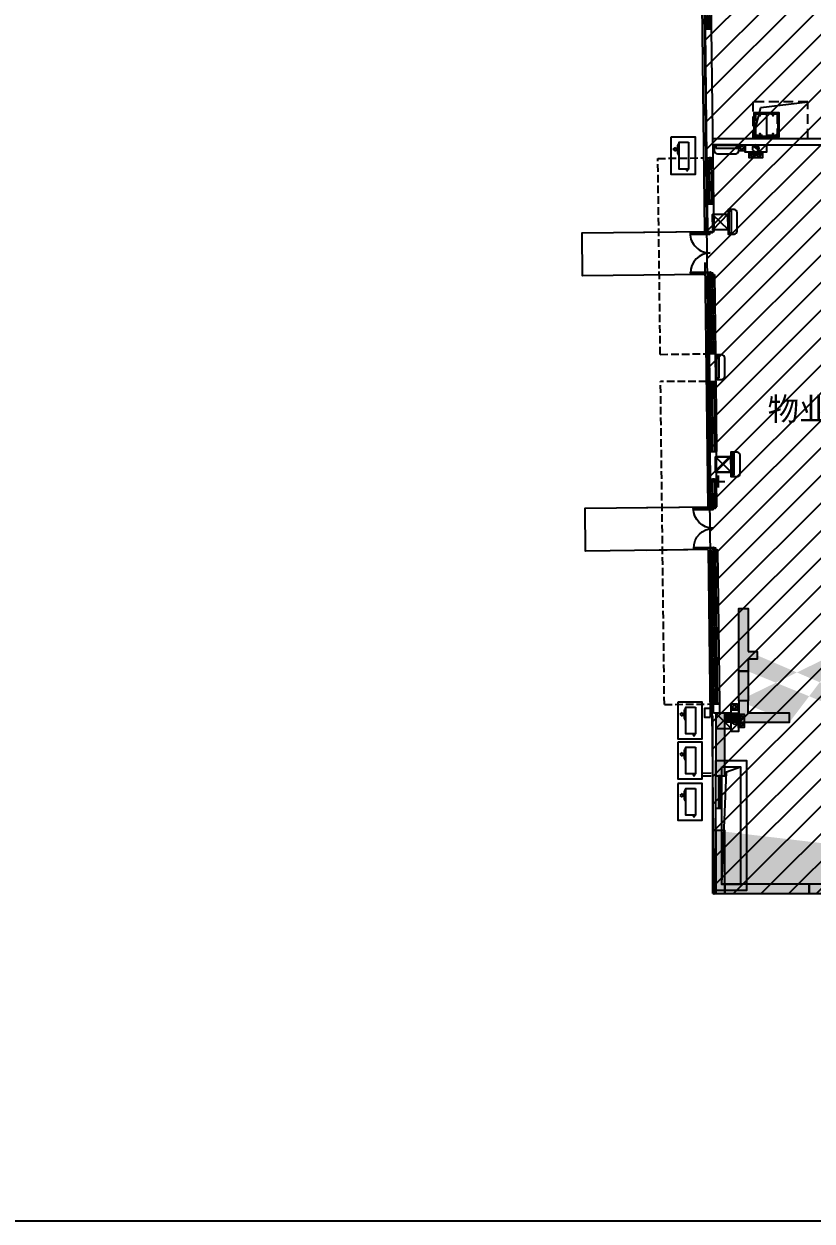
# Model space of a CAD drawing. Header units: millimetres. Extents: x 693907 to 1906102, y -24098 to 332602.
# Drawn here: x 719585 to 745264, y -24098 to 14909 of the extents above; entities that cross this region are included whole.
import ezdxf
from ezdxf.enums import TextEntityAlignment as Align

# ---------------------------------------------------------------- set-up
doc = ezdxf.new("R2010")
doc.units = ezdxf.units.MM
doc.header["$LTSCALE"] = 100
for name, pattern in [('A6-21#-X-1F$0$HIDDEN2', [4.7625, 3.175, -1.5875]), ('A6-21#-X-1F$0$X31-1F$0$X31-1F$0$X31-1F$0$DASH', [0.35, 0.25, -0.1]), ('A6-DK-JSJ-B1F$0$HIDDEN2', [4.7625, 3.175, -1.5875])]:
    doc.linetypes.add(name, pattern=pattern)
for name, color, linetype in [('-ACO-TTLB', 153, 'Continuous'), ('18#-W-B1F$0$S-WALL-S', 4, 'Continuous'), ('18#-WTC-B1F$0$S-HATCH-X', 251, 'Continuous'), ('18#-WTC-B1F$0$S-WALL-S', 4, 'Continuous'), ('A-CONC', 30, 'Continuous'), ('A-HATCH', 251, 'Continuous'), ('A-ROOM-IDEN', 31, 'Continuous'), ('A6-21#-X-1F$0$-ACO-TTLB', 153, 'Continuous'), ('A6-21#-X-1F$0$A-DETL-HEAT', 33, 'Continuous'), ('A6-21#-X-1F$0$A-DRAIN', 152, 'Continuous'), ('A6-21#-X-1F$0$A-EQPM', 202, 'Continuous'), ('A6-21#-X-1F$0$A-HOLE-FLOR', 242, 'Continuous'), ('A6-21#-X-1F$0$A-LOWER', 131, 'A6-21#-X-1F$0$HIDDEN2'), ('A6-21#-X-1F$0$A-SECT', 150, 'Continuous'), ('A6-21#-X-1F$0$A-SILL', 135, 'Continuous'), ('A6-21#-X-1F$0$A-STAIR', 142, 'Continuous'), ('A6-21#-X-1F$0$A-WALL', 2, 'Continuous'), ('A6-21#-X-1F$0$A-WIND', 126, 'Continuous'), ('A6-21#-X-1F$0$X23-BF$0$A-HATCH', 251, 'Continuous'), ('A6-21#-X-1F$0$X31-1F$0$X31-1F$0$X31-1F$0$A-BALC', 201, 'Continuous'), ('A6-21#-X-1F$0$XU-CORE-1F$0$A-DOOR', 190, 'Continuous'), ('A6-21#-X-1F$0$金属铝板', 17, 'Continuous'), ('A6-DK-B1F$0$G-CODT-BLDG', 102, 'Continuous'), ('A6-DK-BG-B1F$0$G-CODT-BLDG', 102, 'Continuous'), ('A6-DK-JSJ-B1F$0$A-DRAIN', 152, 'Continuous'), ('A6-DK-JSJ-B1F$0$A-HOLE-FLOR', 242, 'Continuous'), ('A6-DK-JSJ-B1F$0$A-LOWER', 131, 'A6-DK-JSJ-B1F$0$HIDDEN2'), ('A6-DK-JSJ-B1F$0$G-CODT-BLDG', 102, 'Continuous'), ('A6-DK-JSJ-B1F$0$X23-BF$0$A-HATCH', 251, 'Continuous'), ('A6-DK-renfang-B1F$0$G-CODT-BLDG', 102, 'Continuous'), ('A6-W-B1$0$S-WALL-S', 4, 'Continuous'), ('TP-DK-1(xhs)$0$P-J-DIM-L', 70, 'Continuous'), ('TP-DK-1(xhs)$0$P-X-L', 240, 'Continuous'), ('TP-DK-1(xhs)$0$P-X-M', 2, 'Continuous'), ('TP-DK-1(xhs)$0$P-X-X', 1, 'Continuous'), ('X-BF-18$0$A-ROOF', 140, 'Continuous'), ('X-BF-18$0$A-WALL', 2, 'Continuous'), ('xref(dwg引用图层)', 7, 'Continuous')]:
    doc.layers.add(name, color=color, linetype=linetype)
doc.layers.add('A6-W-B1$0$S-EDIT', color=241, linetype='Continuous', plot=False)
doc.layers.add('yichutu', color=7, linetype='Continuous', true_color=0xffffff, plot=False)
doc.styles.add('华文细黑', font='STXIHEI.TTF')

# ---------------------------------------------------------------- blocks, each defined once
blk = doc.blocks.new('X-BF-18')
at = {"layer": 'X-BF-18$0$A-ROOF', "color": 1, "linetype": 'Continuous', "ltscale": 0.5}
blk.add_lwpolyline([(100, 4640), (700, 4640), (700, 804), (100, 804)], close=True, dxfattribs=at)
blk.add_lwpolyline([(100, 810), (254, 4477), (700, 4640)], dxfattribs=at)
at = {"layer": 'X-BF-18$0$A-WALL'}
for points in [[(-100, 4840), (901, 4840), (901, 610), (-100, 610)], [(100, 4640), (700, 4640), (700, 810), (100, 810)]]:
    blk.add_lwpolyline(points, close=True, dxfattribs=at)
blk = doc.blocks.new('*U406')
at = {"layer": 'A6-21#-X-1F$0$A-DRAIN'}
blk.add_lwpolyline([(50, 50), (50, 850), (850, 850), (850, 50)], close=True, dxfattribs=at)
at = {"layer": 'A6-21#-X-1F$0$A-HOLE-FLOR'}
blk.add_lwpolyline([(0, 0), (270, 1017), (1800, 1200)], dxfattribs=at)
for points in [[(65, 835), (450, 835), (450, 65), (65, 65)], [(835, 835), (450, 835), (450, 65), (835, 65)]]:
    blk.add_lwpolyline(points, close=True, dxfattribs=at)
at = {"layer": 'A6-21#-X-1F$0$A-LOWER'}
for points in [[(0, 1200), (0, 0), (1800, 0), (1800, 1200), (0, 1200)], [(100, 100), (100, 800), (800, 800), (800, 100), (100, 100)]]:
    blk.add_lwpolyline(points, dxfattribs=at)
at = {"layer": 'A6-21#-X-1F$0$X23-BF$0$A-HATCH'}
blk.add_lwpolyline([(65, 65), (65, 835), (835, 835), (835, 65)], close=True, dxfattribs=at)
for centre in [(242, 745), (657, 745), (242, 155), (657, 155)]:
    blk.add_circle(centre, 8, dxfattribs=at)
blk = doc.blocks.new('*U402')
at = {"linetype": 'ByBlock', "lineweight": -2}
for p, q in [((-3150, 135), (-1750, 135)), ((-3150, 65), (-1750, 65))]:
    blk.add_line(p, q, dxfattribs=at)
for points in [[(-3200, 135), (-3150, 135), (-3150, 65), (-3200, 65)], [(-1700, 135), (-1750, 135), (-1750, 65), (-1700, 65)]]:
    blk.add_lwpolyline(points, close=True, dxfattribs=at)
at = {"layer": 'A6-21#-X-1F$0$A-SILL'}
for p, q in [((-3200, 200), (-1700, 200)), ((-3200, 0), (-1700, 0))]:
    blk.add_line(p, q, dxfattribs=at)
blk = doc.blocks.new('*U399')
at = {"linetype": 'ByBlock', "lineweight": -2}
for p, q in [((650, 135), (1450, 135)), ((650, 65), (1450, 65))]:
    blk.add_line(p, q, dxfattribs=at)
for points in [[(600, 135), (650, 135), (650, 65), (600, 65)], [(1500, 135), (1450, 135), (1450, 65), (1500, 65)]]:
    blk.add_lwpolyline(points, close=True, dxfattribs=at)
at = {"layer": 'A6-21#-X-1F$0$A-SILL'}
for p, q in [((600, 200), (1500, 200)), ((600, 0), (1500, 0))]:
    blk.add_line(p, q, dxfattribs=at)
blk = doc.blocks.new('*U392')
at = {"linetype": 'ByBlock', "lineweight": -2}
for points in [[(-685, 1315), (-35, 1315), (-35, 1350), (-685, 1350)], [(-35, 1350), (-35, 1400), (35, 1400), (35, 1350)], [(-685, 85), (-35, 85), (-35, 50), (-685, 50)], [(-35, 0), (-35, 50), (35, 50), (35, 0)]]:
    blk.add_lwpolyline(points, close=True, dxfattribs=at)
for centre, start, end in [((-35, 1350), 180, 270), ((-35, 50), 90, 180)]:
    blk.add_arc(centre, 650, start, end, dxfattribs=at)
blk = doc.blocks.new('*U400')
at = {"linetype": 'ByBlock', "lineweight": -2}
for p, q in [((-3950, 135), (975, 135)), ((-3950, 65), (975, 65))]:
    blk.add_line(p, q, dxfattribs=at)
for points in [[(-4000, 135), (-3950, 135), (-3950, 65), (-4000, 65)], [(1025, 135), (975, 135), (975, 65), (1025, 65)]]:
    blk.add_lwpolyline(points, close=True, dxfattribs=at)
at = {"layer": 'A6-21#-X-1F$0$A-SILL'}
for p, q in [((-4000, 200), (1025, 200)), ((-4000, 0), (1025, 0))]:
    blk.add_line(p, q, dxfattribs=at)
blk = doc.blocks.new('A6-21#-X-1F$0$A-Other-Air conditioner internal unit-a1')
at = {"lineweight": -2, "ltscale": 50}
for p, q in [((350, 30), (-350, 30)), ((350, 15), (-350, 15))]:
    blk.add_line(p, q, dxfattribs=at)
blk.add_lwpolyline([(-300, 300), (300, 300, -0.414214), (400, 200), (400, 0), (-400, 0), (-400, 200, -0.414214)], format="xyb", close=True, dxfattribs=at)
blk.add_lwpolyline([(-350, 110), (350, 110), (350, 0), (-350, 0)], close=True, dxfattribs=at)
blk = doc.blocks.new('*U394')
for p, q in [((-25, 0, 0), (-25, 1050, 0)), ((25, 0, 0), (25, 1050, 0))]:
    blk.add_line(p, q)
for points in [[(25, 1050), (-25, 1050), (-25, 1000), (25, 1000)], [(25, 1050), (-25, 1050), (-25, 1000), (25, 1000)], [(22, 1047), (-22, 1047), (-22, 1003), (22, 1003)], [(22, 1047), (-22, 1047), (-22, 1003), (22, 1003)], [(16, 895), (13, 895), (13, 899), (-16, 945), (-16, 950), (-13, 950), (-13, 946), (16, 900), (16, 895)], [(16, 795), (13, 795), (13, 799), (-16, 845), (-16, 850), (-13, 850), (-13, 846), (16, 800), (16, 795)], [(16, 695), (13, 695), (13, 699), (-16, 745), (-16, 750), (-13, 750), (-13, 746), (16, 700), (16, 695)], [(16, 595), (13, 595), (13, 599), (-16, 645), (-16, 650), (-13, 650), (-13, 646), (16, 600), (16, 595)], [(16, 495), (13, 495), (13, 499), (-16, 545), (-16, 550), (-13, 550), (-13, 546), (16, 500), (16, 495)], [(16, 395), (13, 395), (13, 399), (-16, 445), (-16, 450), (-13, 450), (-13, 446), (16, 400), (16, 395)], [(25, 0), (-25, 0), (-25, 50), (25, 50)], [(25, 0), (-25, 0), (-25, 50), (25, 50)], [(22, 3), (-22, 3), (-22, 47), (22, 47)], [(22, 3), (-22, 3), (-22, 47), (22, 47)], [(16, 295), (13, 295), (13, 299), (-16, 345), (-16, 350), (-13, 350), (-13, 346), (16, 300), (16, 295)], [(16, 195), (13, 195), (13, 199), (-16, 245), (-16, 250), (-13, 250), (-13, 246), (16, 200), (16, 195)], [(16, 95), (13, 95), (13, 99), (-16, 145), (-16, 150), (-13, 150), (-13, 146), (16, 100), (16, 95)]]:
    blk.add_lwpolyline(points, close=True)
blk = doc.blocks.new('*U395')
at = {"linetype": 'ByBlock', "lineweight": -2}
for p, q in [((-3950, 135), (-3150, 135)), ((-3950, 65), (-3150, 65))]:
    blk.add_line(p, q, dxfattribs=at)
for points in [[(-4000, 135), (-3950, 135), (-3950, 65), (-4000, 65)], [(-3100, 135), (-3150, 135), (-3150, 65), (-3100, 65)]]:
    blk.add_lwpolyline(points, close=True, dxfattribs=at)
at = {"layer": 'A6-21#-X-1F$0$A-SILL'}
for p, q in [((-4000, 200), (-3100, 200)), ((-4000, 0), (-3100, 0))]:
    blk.add_line(p, q, dxfattribs=at)
blk = doc.blocks.new('A6-21#-X-1F$0$A-Other-Air conditioner external unit')
at = {"lineweight": -2, "ltscale": 50}
for p, q in [((-70, -355), (-345, -355)), ((480, -25), (435, -25)), ((435, -25), (435, -70)), ((435, -70), (480, -70)), ((480, -70), (480, -25))]:
    blk.add_line(p, q, dxfattribs=at)
at = {"lineweight": -2}
for p, q in [((-227.5, -430), (-227.5, -370)), ((-227.5, -370), (-207.5, -400)), ((-207.5, -400), (-187.5, -370)), ((-187.5, -370), (-187.5, -430)), ((-207.5, -500), (-267.5, -420)), ((-267.5, -420), (-227.5, -430)), ((-147.5, -420), (-207.5, -500)), ((-187.5, -430), (-147.5, -420)), ((-187.5, -430), (-187.5, -430))]:
    blk.add_line(p, q, dxfattribs=at)
at = {"lineweight": -2, "ltscale": 50}
blk.add_lwpolyline([(-435, 0), (435, 0), (435, -310), (-435, -310)], close=True, dxfattribs=at)
for centre, start, end in [((-345, -310), 180, 270), ((-70, -310), 270, 0)]:
    blk.add_arc(centre, 45, start, end, dxfattribs=at)
blk = doc.blocks.new('A6-21#-X-1F')
at = {"layer": 'A6-21#-X-1F$0$-ACO-TTLB'}
for p, q in [((-369, 22981), (-168, 22984)), ((-358, 22081), (-157, 22084))]:
    blk.add_line(p, q, dxfattribs=at)
at = {"layer": 'A6-21#-X-1F$0$A-DETL-HEAT'}
blk.add_line((-200, 509), (-100, 509), dxfattribs=at)
for points in [[(-458, 22084), (-590, 33180)], [(-351, 13114), (-446, 21073)], [(-200, 509), (-200, 6290), (-270, 6290), (-334, 11715)]]:
    blk.add_lwpolyline(points, dxfattribs=at)
at = {"layer": 'A6-21#-X-1F$0$A-SECT'}
for points in [[(-1562, 25153), (-1562, 23953), (-762, 23953), (-762, 25153)], [(-1339, 6745), (-1339, 5545), (-539, 5545), (-539, 6745)], [(-1339, 5442), (-1339, 4242), (-539, 4242), (-539, 5442)], [(-1339, 4100), (-1339, 2900), (-539, 2900), (-539, 4100)]]:
    blk.add_lwpolyline(points, close=True, dxfattribs=at)
at = {"layer": 'A6-21#-X-1F$0$A-SILL'}
for p, q in [((-96, 4339), (104, 4341)), ((104, 4341), (-46, 4339)), ((104, 4341), (-46, 4339))]:
    blk.add_line(p, q, dxfattribs=at)
at = {"layer": 'A6-21#-X-1F$0$A-STAIR'}
for p, q in [((-2457, 22060), (-357, 22081)), ((-441, 20684), (-2440, 20660)), ((-2361, 13090), (-261, 13112)), ((-345, 11714), (-2345, 11691))]:
    blk.add_line(p, q, dxfattribs=at)
for points in [[(-442, 20684), (-4442, 20636), (-4459, 22039), (-358, 22081)], [(-345, 11714), (-4345, 11667), (-4361, 13070), (-261, 13112)]]:
    blk.add_lwpolyline(points, dxfattribs=at)
at = {"layer": 'A6-21#-X-1F$0$A-WALL'}
for p, q in [((-389, 24481), (-437, 28679)), ((-189, 24483), (-237, 28681)), ((-193, 25110), (16340, 25110, 0)), ((-191, 24910), (16340, 24910, 0)), ((-357, 22081), (-368, 22981)), ((-157, 22083), (-168, 22984)), ((-299, 17197), (-310, 18097)), ((-99, 17199), (-110, 18099)), ((-272, 14012), (-279, 14912)), ((-72, 14014), (-79, 14914)), ((-170, 6390), (-173, 6688)), ((30, 6390), (27, 6691)), ((30, 6390), (-170, 6390))]:
    blk.add_line(p, q, dxfattribs=at)
at = {"layer": 'A6-21#-X-1F$0$A-WIND'}
for p, q in [((-437, 28679), (-237, 28681)), ((-389, 24481), (-189, 24483)), ((-340, 20681), (-140, 20684)), ((-339, 20681), (-310, 18097)), ((-139, 20684), (-110, 18099)), ((-274, 20632), (-245, 18097)), ((-204, 20633), (-175, 18098)), ((-110, 18099), (-310, 18097)), ((-299, 17197), (-99, 17199)), ((-299, 17197), (-279, 14912)), ((-234, 17198), (-215, 14912)), ((-164, 17198), (-145, 14913)), ((-99, 17199), (-79, 14914)), ((-173, 6688), (27, 6691)), ((-100, 3289), (-96, 4339)), ((-96, 4339), (104, 4341)), ((100, 3291), (102, 4341)), ((-100, 3289), (100, 3291))]:
    blk.add_line(p, q, dxfattribs=at)
blk.add_lwpolyline([(-274, 20682), (-274, 20632), (-204, 20633), (-204, 20683)], close=True, dxfattribs=at)
for points in [[(-279, 14912), (-79, 14914)], [(-272, 14012), (-72, 14014)], [(-261, 13112), (-61, 13114)], [(-233, 11712), (-33, 11714)]]:
    blk.add_lwpolyline(points, dxfattribs=at)
at = {"layer": 'A6-21#-X-1F$0$X31-1F$0$X31-1F$0$X31-1F$0$A-BALC', "linetype": 'A6-21#-X-1F$0$X31-1F$0$X31-1F$0$X31-1F$0$DASH', "ltscale": 10}
for p, q in [((-1987, 24462), (-489, 24480)), ((-1908, 18078), (-1987, 24462)), ((-1908, 18078), (-410, 18096)), ((-399, 17196), (-1900, 17190)), ((-1774, 6670), (-1900, 17190)), ((-1774, 6670), (-273, 6686))]:
    blk.add_line(p, q, dxfattribs=at)
at = {"layer": 'A6-21#-X-1F$0$金属铝板'}
for points in [[(-272, 6538), (-472, 6536), (-469, 6255), (-269, 6257)], [(-246, 4337), (-546, 4333), (-547, 4433), (-247, 4437)]]:
    blk.add_lwpolyline(points, dxfattribs=at)
at = {"layer": 'A6-21#-X-1F$0$A-EQPM', "rotation": 270}
for p in [(-986, 24552), (-763, 6143), (-763, 4840), (-763, 3498)]:
    blk.add_blockref('A6-21#-X-1F$0$A-Other-Air conditioner external unit', p, dxfattribs=at)
at = {"layer": 'A6-21#-X-1F$0$A-EQPM', "xscale": -1}
for p, rotation in [((252, 24910), 180), ((298, 22393), 270), ((-104, 17658), 270), ((393, 14493), 270)]:
    blk.add_blockref('A6-21#-X-1F$0$A-Other-Air conditioner internal unit-a1', p, dxfattribs=dict(at, rotation=rotation))
at = {"layer": 'A6-21#-X-1F$0$A-LOWER'}
blk.add_blockref('*U406', (1102, 25110), dxfattribs=at)
at = {"layer": 'A6-21#-X-1F$0$A-WIND', "rotation": 90.68421474330546}
for name, p in [('*U399', (-230, 28082)), ('*U402', (-206, 26183)), ('*U395', (-109, 17114)), ('*U400', (-21, 10689))]:
    blk.add_blockref(name, p, dxfattribs=at)
at = {"layer": 'A6-21#-X-1F$0$A-WIND'}
blk.add_blockref('*U394', (20, 3290), dxfattribs=at)
at = {"layer": 'A6-21#-X-1F$0$XU-CORE-1F$0$A-DOOR', "rotation": 0.6842147433054718}
blk.add_blockref('*U392', (-239, 20683), dxfattribs=at)
at = {"layer": 'A6-21#-X-1F$0$XU-CORE-1F$0$A-DOOR', "xscale": -1.000000000000028, "rotation": 180.6842147433055}
blk.add_blockref('*U392', (-150, 13113), dxfattribs=at)
blk = doc.blocks.new('18#-W-B1F$0$A$C2C875332')
at = {"layer": '18#-W-B1F$0$S-WALL-S', "color": 0, "linetype": 'ByBlock'}
blk.add_lwpolyline([(-4250, 8150), (-3440, 8150), (-3440, 8400), (-4000, 8400), (-4000, 11090), (-4650, 11090), (-4650, 10840), (-4250, 10840)], close=True, dxfattribs=at)
blk = doc.blocks.new('18#-W-B1F', base_point=(-68204, -144150))
at = {"layer": '18#-W-B1F$0$S-WALL-S', "color": 0, "linetype": 'ByBlock'}
for points in [[(-57864, -130290), (-57864, -130840), (-58364, -130840), (-58364, -130290)], [(-38144, -130290), (-38144, -130840), (-37644, -130840), (-37644, -130290)], [(-57864, -132290), (-57864, -132790), (-58364, -132790), (-58364, -132290)], [(-38144, -132290), (-38144, -132790), (-37644, -132790), (-37644, -132290)], [(-64764, -136000), (-63904, -136000), (-63904, -133310), (-63454, -133310), (-63454, -133060), (-64154, -133060), (-64154, -135750), (-64764, -135750)], [(-31244, -136000), (-32104, -136000), (-32104, -133310), (-32554, -133310), (-32554, -133060), (-31854, -133060), (-31854, -135750), (-31244, -135750)], [(-67254, -135750), (-66954, -135750), (-66954, -136000), (-67254, -136000), (-67254, -136400), (-67554, -136400), (-67554, -134350), (-67254, -134350)], [(-48904, -135750), (-49254, -135750), (-49254, -136000), (-48904, -136000), (-48904, -136400), (-48654, -136400), (-48654, -134415), (-48904, -134415)], [(-47104, -135750), (-46754, -135750), (-46754, -136000), (-47104, -136000), (-47104, -136400), (-47354, -136400), (-47354, -134415), (-47104, -134415)], [(-28754, -135750), (-29054, -135750), (-29054, -136000), (-28754, -136000), (-28754, -136400), (-28454, -136400), (-28454, -134350), (-28754, -134350)], [(-60544, -137760), (-60944, -137760), (-60944, -135900), (-61194, -135900), (-61194, -138010), (-60544, -138010)], [(-35464, -137760), (-35064, -137760), (-35064, -135900), (-34814, -135900), (-34814, -138010), (-35464, -138010)], [(-67554, -136400), (-67254, -136400), (-67254, -137360), (-67554, -137360)], [(-67554, -137360), (-67554, -138060), (-65904, -138060), (-65904, -137760), (-67254, -137760), (-67254, -137360)], [(-55014, -137510), (-55014, -138010), (-55664, -138010), (-55664, -137510)], [(-48904, -137360), (-48904, -137760), (-50704, -137760), (-50704, -138010), (-48654, -138010), (-48654, -137360)], [(-47104, -137360), (-47104, -137760), (-45304, -137760), (-45304, -138010), (-47354, -138010), (-47354, -137360)], [(-40344, -137510), (-40344, -138010), (-40994, -138010), (-40994, -137510)], [(-28454, -137360), (-28454, -138060), (-30104, -138060), (-30104, -137760), (-28754, -137760), (-28754, -137360)], [(-68304, -137760), (-68304, -139810), (-68004, -139810), (-68004, -137760)], [(-68004, -137760), (-67554, -137760), (-67554, -138060), (-68004, -138060)], [(-28004, -137760), (-28454, -137760), (-28454, -138060), (-28004, -138060)], [(-27704, -137760), (-27704, -139810), (-28004, -139810), (-28004, -137760)], [(-65264, -143640), (-64514, -143640), (-64514, -140590), (-64764, -140590), (-64764, -143340), (-65264, -143340)], [(-60944, -142940), (-60944, -140490), (-61194, -140490), (-61194, -142390), (-61844, -142390), (-61844, -142640), (-61194, -142640), (-61194, -142940)], [(-55014, -140490), (-55264, -140490), (-55264, -142940), (-55014, -142940), (-55014, -142640), (-54364, -142640), (-54364, -142390), (-55014, -142390)], [(-50944, -143640), (-50944, -143340), (-51444, -143340), (-51444, -140590), (-51694, -140590), (-51694, -143640)], [(-45064, -143640), (-45064, -143340), (-44564, -143340), (-44564, -140590), (-44314, -140590), (-44314, -143640)], [(-40994, -140490), (-40744, -140490), (-40744, -142940), (-40994, -142940), (-40994, -142640), (-41644, -142640), (-41644, -142390), (-40994, -142390)], [(-35064, -142940), (-35064, -140490), (-34814, -140490), (-34814, -142390), (-34164, -142390), (-34164, -142640), (-34814, -142640), (-34814, -142940)], [(-30744, -143640), (-31494, -143640), (-31494, -140590), (-31244, -140590), (-31244, -143340), (-30744, -143340)], [(-68004, -143640), (-68004, -141590), (-68304, -141590), (-68304, -143640)], [(-28004, -143640), (-28004, -141590), (-27704, -141590), (-27704, -143640)], [(-61194, -142940), (-60944, -142940), (-60944, -143640), (-61194, -143640)], [(-55264, -142940), (-55014, -142940), (-55014, -143640), (-55264, -143640)], [(-40744, -142940), (-40994, -142940), (-40994, -143640), (-40744, -143640)], [(-34814, -142940), (-35064, -142940), (-35064, -143640), (-34814, -143640)], [(-65264, -143340), (-68004, -143340), (-68004, -143640), (-65264, -143640)], [(-64514, -143640), (-61194, -143640), (-61194, -143340), (-64514, -143340)], [(-55264, -143340), (-60944, -143340), (-60944, -143640), (-55264, -143640)], [(-55014, -143340), (-51694, -143340), (-51694, -143640), (-55014, -143640)], [(-45064, -143340), (-50944, -143340), (-50944, -143640), (-45064, -143640)], [(-40994, -143340), (-44314, -143340), (-44314, -143640), (-40994, -143640)], [(-40744, -143340), (-35064, -143340), (-35064, -143640), (-40744, -143640)], [(-31494, -143640), (-34814, -143640), (-34814, -143340), (-31494, -143340)], [(-30744, -143340), (-28004, -143340), (-28004, -143640), (-30744, -143640)]]:
    blk.add_lwpolyline(points, close=True, dxfattribs=at)
for points in [[(-57864, -130290), (-57864, -130540), (-55264, -130540), (-55264, -136160), (-55014, -136160), (-55014, -133310), (-54664, -133310), (-54664, -133060), (-55014, -133060), (-55014, -130290), (-57864, -130290), (-57864, -130290)], [(-38144, -130290), (-38144, -130540), (-40744, -130540), (-40744, -135640), (-40744, -136160), (-40994, -136160), (-40994, -133310), (-41344, -133310), (-41344, -133060), (-40994, -133060), (-40994, -130290), (-38144, -130290), (-38144, -130290)], [(-58364, -132290), (-61194, -132290), (-61194, -133060), (-61544, -133060), (-61544, -133310), (-61194, -133310), (-61194, -135300), (-60621, -135300), (-60621, -135050), (-60944, -135050), (-60944, -132540), (-58364, -132540), (-58364, -132290)], [(-37644, -132290), (-34814, -132290), (-34814, -133060), (-34464, -133060), (-34464, -133310), (-34814, -133310), (-34814, -135300), (-35387, -135300), (-35387, -135050), (-35064, -135050), (-35064, -132540), (-37644, -132540), (-37644, -132290)], [(-58114, -132790), (-58114, -135300), (-57864, -135300), (-57864, -132790), (-58114, -132790)], [(-37894, -132790), (-38144, -132790), (-38144, -135300), (-37894, -135300), (-37894, -132790)], [(-26754, -141940), (-27704, -141940), (-27704, -141590), (-27104, -141590), (-27104, -138110), (-27104, -137760), (-27104, -137165), (-27904, -137165), (-27904, -134365), (-27554, -134365), (-27554, -136815), (-26754, -136815), (-26754, -141940)]]:
    blk.add_lwpolyline(points, dxfattribs=at)
blk.add_blockref('18#-W-B1F$0$A$C2C875332', (-48004, -144150), dxfattribs=at)
at = {"layer": '18#-W-B1F$0$S-WALL-S', "color": 0, "linetype": 'ByBlock', "xscale": -1}
blk.add_blockref('18#-W-B1F$0$A$C2C875332', (-48004, -144150), dxfattribs=at)
blk = doc.blocks.new('18#-WTC-B1F', base_point=(-68204, -144150))
at = {"layer": '18#-WTC-B1F$0$S-HATCH-X'}
h = blk.add_hatch(color=256, dxfattribs=at)
h.dxf.hatch_style = 1
edge = h.paths.add_edge_path(flags=16)
edge.add_arc((-48004, -144150), 100, 50, 130)
edge = h.paths.add_edge_path(flags=16)
edge.add_arc((-48004, -144150), 100, 230, 310)
edge.add_arc((-48004, -144150), 100, 320, 400)
edge.add_line((-48104, -144150), (-47904, -144150))
edge.add_line((-48004, -144250), (-48004, -144050))
h.paths.add_polyline_path([(-55014, -143340), (-51694, -143340), (-51694, -143640), (-55014, -143640)], flags=16)
h.paths.add_polyline_path([(-55264, -143340), (-60944, -143340), (-60944, -143640), (-55264, -143640)], flags=16)
edge = h.paths.add_edge_path(flags=16)
edge.add_line((-48654, -138010), (-48654, -137360))
edge.add_line((-48654, -137360), (-48904, -137360))
edge.add_line((-60544, -137710), (-60944, -137710))
edge.add_line((-60944, -137710), (-60944, -135900))
edge.add_line((-60944, -135900), (-61194, -135900))
edge.add_line((-61194, -135900), (-61194, -137960))
edge.add_line((-61194, -137960), (-60544, -137960))
edge.add_line((-60544, -137960), (-60544, -137710))
edge = h.paths.add_edge_path(flags=16)
edge.add_line((-64764, -136000), (-63904, -136000))
edge.add_line((-63904, -136000), (-63904, -133310))
edge.add_line((-63904, -133310), (-63454, -133310))
edge.add_line((-63454, -133310), (-63454, -133060))
edge.add_line((-63454, -133060), (-64154, -133060))
edge.add_line((-64154, -133060), (-64154, -135750))
edge = h.paths.add_edge_path(flags=16)
edge.add_line((-64154, -135750), (-64764, -135750))
edge.add_line((-64764, -135750), (-64764, -136000))
edge.add_line((-67554, -137360), (-67554, -138060))
edge.add_line((-67554, -138060), (-65904, -138060))
edge = h.paths.add_edge_path(flags=16)
edge.add_line((-65904, -138060), (-65904, -137760))
edge.add_line((-65904, -137760), (-67254, -137760))
edge.add_line((-67254, -137760), (-67254, -137360))
edge.add_line((-67254, -137360), (-67554, -137360))
edge = h.paths.add_edge_path(flags=16)
edge.add_line((-55014, -140490), (-55264, -140490))
edge.add_line((-55264, -140490), (-55264, -142940))
edge.add_line((-55264, -142940), (-55014, -142940))
edge.add_line((-55014, -142940), (-55014, -142640))
edge.add_line((-55014, -142640), (-54364, -142640))
edge.add_line((-54364, -142640), (-54364, -142390))
edge = h.paths.add_edge_path(flags=16)
edge.add_line((-61194, -142640), (-61194, -142940))
edge = h.paths.add_edge_path(flags=16)
edge.add_line((-64514, -140590), (-64764, -140590))
edge = h.paths.add_edge_path(flags=16)
edge.add_line((-64764, -140590), (-64764, -143340))
edge = h.paths.add_edge_path(flags=16)
edge.add_line((-64764, -143340), (-65264, -143340))
edge = h.paths.add_edge_path(flags=16)
edge.add_line((-65264, -143340), (-65264, -143640))
edge = h.paths.add_edge_path()
edge.add_arc((-48004, -144150), 100, 230, 310)
edge.add_arc((-48004, -144150), 100, 320, 400)
edge.add_line((-48104, -144150), (-47904, -144150))
edge.add_line((-48004, -144250), (-48004, -144050))
edge.add_line((-67254, -135750), (-66954, -135750))
edge.add_line((-66954, -135750), (-66954, -136000))
edge.add_line((-66954, -136000), (-67254, -136000))
edge.add_line((-67254, -136000), (-67254, -136400))
h = blk.add_hatch(color=256, dxfattribs=at)
h.dxf.hatch_style = 1
h.paths.add_polyline_path([(-67254, -134350), (-67554, -134350), (-67554, -136400), (-67254, -136400), (-67254, -136000), (-66954, -136000), (-66954, -135750), (-67254, -135750)])
h = blk.add_hatch(color=256, dxfattribs=at)
h.dxf.hatch_style = 1
h.paths.add_polyline_path([(-67254, -136400), (-67554, -136400), (-67554, -137360), (-67254, -137360)])
h = blk.add_hatch(color=256, dxfattribs=at)
h.dxf.hatch_style = 1
h.paths.add_polyline_path([(-65904, -137760), (-67254, -137760), (-67254, -137360), (-67554, -137360), (-67554, -138060), (-65904, -138060)])
h = blk.add_hatch(color=256, dxfattribs=at)
h.dxf.hatch_style = 1
h.paths.add_polyline_path([(-68004, -137760), (-68304, -137760), (-68304, -139810), (-68004, -139810), (-68004, -138060), (-68004, -138060)])
h = blk.add_hatch(color=256, dxfattribs=at)
h.dxf.hatch_style = 1
h.paths.add_polyline_path([(-67554, -137760), (-68004, -137760), (-68004, -138060), (-67554, -138060)])
h = blk.add_hatch(color=256, dxfattribs=at)
h.dxf.hatch_style = 1
h.paths.add_polyline_path([(-55014, -143340), (-51694, -143340), (-51694, -143640), (-55014, -143640)], flags=16)
h.paths.add_polyline_path([(-55264, -143340), (-60944, -143340), (-60944, -143640), (-55264, -143640)], flags=16)
edge = h.paths.add_edge_path()
edge.add_line((-68304, -141590), (-68304, -143640))
edge.add_line((-68304, -143640), (-68004, -143640))
edge.add_line((-50944, -143640), (-50944, -143340))
edge.add_line((-50944, -143340), (-51444, -143340))
edge.add_line((-51444, -143340), (-51444, -140590))
edge.add_line((-51444, -140590), (-51694, -140590))
edge.add_line((-51694, -140590), (-51694, -143640))
edge.add_line((-51694, -143640), (-50944, -143640))
edge = h.paths.add_edge_path(flags=16)
edge.add_line((-55014, -140490), (-55264, -140490))
edge.add_line((-55264, -140490), (-55264, -142940))
edge.add_line((-55264, -142940), (-55014, -142940))
edge.add_line((-55014, -142940), (-55014, -142640))
edge.add_line((-55014, -142640), (-54364, -142640))
edge.add_line((-54364, -142640), (-54364, -142390))
edge = h.paths.add_edge_path(flags=16)
edge.add_line((-61194, -142640), (-61194, -142940))
edge = h.paths.add_edge_path(flags=16)
edge.add_line((-64514, -140590), (-64764, -140590))
edge = h.paths.add_edge_path(flags=16)
edge.add_line((-64764, -140590), (-64764, -143340))
edge = h.paths.add_edge_path(flags=16)
edge.add_line((-64764, -143340), (-65264, -143340))
edge = h.paths.add_edge_path(flags=16)
edge.add_line((-65264, -143340), (-65264, -143640))
h = blk.add_hatch(color=256, dxfattribs=at)
h.dxf.hatch_style = 1
h.paths.add_polyline_path([(-55014, -143340), (-51694, -143340), (-51694, -143640), (-55014, -143640)], flags=16)
h.paths.add_polyline_path([(-55264, -143340), (-60944, -143340), (-60944, -143640), (-55264, -143640)], flags=16)
edge = h.paths.add_edge_path()
edge.add_line((-65264, -143340), (-68004, -143340))
edge.add_line((-68004, -143340), (-68004, -143640))
edge.add_line((-68004, -143640), (-65264, -143640))
edge.add_line((-65264, -143640), (-65264, -143340))
edge.add_line((-45064, -143340), (-50944, -143340))
edge.add_line((-50944, -143340), (-50944, -143640))
edge = h.paths.add_edge_path(flags=16)
edge.add_line((-64764, -140590), (-64764, -143340))
edge = h.paths.add_edge_path(flags=16)
edge.add_line((-64764, -143340), (-65264, -143340))
edge = h.paths.add_edge_path(flags=16)
edge.add_line((-65264, -143340), (-65264, -143640))
h = blk.add_hatch(color=256, dxfattribs=at)
h.dxf.hatch_style = 1
h.paths.add_polyline_path([(-64514, -140590), (-64764, -140590), (-64764, -143340), (-65264, -143340), (-65264, -143640), (-64514, -143640)])
h = blk.add_hatch(color=256, dxfattribs=at)
h.dxf.hatch_style = 1
h.paths.add_polyline_path([(-68004, -141590), (-68304, -141590), (-68304, -143640), (-68004, -143640)])
h = blk.add_hatch(color=256, dxfattribs=at)
h.dxf.hatch_style = 1
h.paths.add_polyline_path([(-65264, -143340), (-68004, -143340), (-68004, -143640), (-65264, -143640)])
at = {"layer": '18#-WTC-B1F$0$S-WALL-S', "color": 0, "linetype": 'ByBlock'}
blk.add_blockref('18#-W-B1F', (-68204, -144150), dxfattribs=at)
blk = doc.blocks.new('BF1')
at = {"layer": 'xref(dwg引用图层)'}
blk.add_blockref('18#-WTC-B1F', (10, -13935), dxfattribs=at)
blk = doc.blocks.new('A6-DK-JSJ-B1F$0$A-ZONE')
for points in [[(-200, 0), (200, 0)], [(0, -200), (0, 200)]]:
    blk.add_lwpolyline(points)
blk = doc.blocks.new('A6-DK-JSJ-B1F$0$$0$A-ZONE')
for points in [[(-200, 0), (200, 0)], [(0, -200), (0, 200)]]:
    blk.add_lwpolyline(points)
blk = doc.blocks.new('*U422')
at = {"layer": 'A6-DK-JSJ-B1F$0$A-DRAIN'}
blk.add_lwpolyline([(50, 50), (50, 850), (850, 850), (850, 50)], close=True, dxfattribs=at)
at = {"layer": 'A6-DK-JSJ-B1F$0$A-HOLE-FLOR'}
blk.add_lwpolyline([(0, 0), (270, 1017), (1800, 1200)], dxfattribs=at)
for points in [[(65, 835), (450, 835), (450, 65), (65, 65)], [(835, 835), (450, 835), (450, 65), (835, 65)]]:
    blk.add_lwpolyline(points, close=True, dxfattribs=at)
at = {"layer": 'A6-DK-JSJ-B1F$0$A-LOWER'}
for points in [[(0, 1200), (0, 0), (1800, 0), (1800, 1200), (0, 1200)], [(100, 100), (100, 800), (800, 800), (800, 100), (100, 100)]]:
    blk.add_lwpolyline(points, dxfattribs=at)
at = {"layer": 'A6-DK-JSJ-B1F$0$X23-BF$0$A-HATCH'}
blk.add_lwpolyline([(65, 65), (65, 835), (835, 835), (835, 65)], close=True, dxfattribs=at)
for centre in [(242, 745), (657, 745), (242, 155), (657, 155)]:
    blk.add_circle(centre, 8, dxfattribs=at)
blk = doc.blocks.new('A6-DK-JSJ-B1F')
at = {"layer": 'A6-DK-JSJ-B1F$0$A-LOWER'}
blk.add_blockref('*U422', (1112, 11175), dxfattribs=at)
at = {"layer": 'A6-DK-JSJ-B1F$0$G-CODT-BLDG'}
for name in ['A6-DK-JSJ-B1F$0$A-ZONE', 'A6-DK-JSJ-B1F$0$$0$A-ZONE']:
    blk.add_blockref(name, (0, 0), dxfattribs=at)
blk = doc.blocks.new('TP-DK-1(xhs)$0$PG01.1')
at = {"color": 1}
for p, q in [((108, 187), (0, 0)), ((80, 72), (66, 58)), ((89, 72), (66, 48)), ((99, 72), (66, 39)), ((109, 72), (66, 29)), ((118, 72), (66, 20)), ((128, 72), (66, 10)), ((138, 72), (66, 0)), ((147, 72), (76, 0)), ((150, 65), (85, 0)), ((150, 56), (94, 0)), ((150, 46), (104, 0)), ((216, 0), (108, 187)), ((150, 36), (114, 0)), ((150, 27), (123, 0)), ((150, 17), (133, 0)), ((150, 8), (142, 0)), ((324, 187), (216, 0)), ((296, 72), (282, 58)), ((305, 72), (282, 48)), ((315, 72), (282, 39)), ((325, 72), (282, 29)), ((334, 72), (282, 20)), ((344, 72), (282, 10)), ((354, 72), (282, 0)), ((363, 72), (292, 0)), ((366, 65), (301, 0)), ((366, 56), (310, 0)), ((366, 46), (320, 0)), ((432, 0), (324, 187)), ((366, 36), (330, 0)), ((366, 27), (339, 0)), ((366, 17), (349, 0)), ((366, 8), (358, 0))]:
    blk.add_line(p, q, dxfattribs=at)
at = {"color": 2}
for p, q in [((0, 0), (216, 0)), ((216, 0), (432, 0))]:
    blk.add_line(p, q, dxfattribs=at)
at = {"color": 1}
for points in [[(0, 0), (436, 0), (436, 190), (0, 190)], [(66, 72), (150, 72), (150, 0), (66, 0)], [(282, 72), (366, 72), (366, 0), (282, 0)]]:
    blk.add_lwpolyline(points, close=True, dxfattribs=at)
blk = doc.blocks.new('TP-DK-1(xhs)$0$PG02.4')
blk.add_hatch(color=1).paths.add_polyline_path([(265, 48, 0.699012), (461, 120, 0.141488), (444, 179)])
at = {"color": 1}
blk.add_line((265, 48), (444, 179), dxfattribs=at)
blk.add_lwpolyline([(0, 0), (700, 0), (700, 240), (0, 240)], close=True, dxfattribs=at)
blk.add_circle((350, 120), 111, dxfattribs=at)
blk = doc.blocks.new('TP-DK-1(xhs)')
at = {"layer": 'TP-DK-1(xhs)$0$P-J-DIM-L', "color": 8, "true_color": 0x808080}
for points in [[(862, 10975), (862, 10775), (662, 10775), (662, 10975)], [(410, -7245), (610, -7245), (610, -7445), (410, -7445)]]:
    blk.add_lwpolyline(points, close=True, dxfattribs=at)
at = {"layer": 'TP-DK-1(xhs)$0$P-X-L'}
for centre in [(762, 10875), (510, -7345)]:
    blk.add_circle(centre, 55, dxfattribs=at)
at = {"layer": 'TP-DK-1(xhs)$0$P-X-M', "extrusion": (0, 0, -1), "zscale": -1}
for p, rotation in [((-993, 10735), 180), ((-650, -8013), 90)]:
    blk.add_blockref('TP-DK-1(xhs)$0$PG01.1', p, dxfattribs=dict(at, rotation=rotation))
at = {"layer": 'TP-DK-1(xhs)$0$P-X-X', "xscale": -1}
for p, rotation in [((862, 10975), 180), ((410, -8145), 270)]:
    blk.add_blockref('TP-DK-1(xhs)$0$PG02.4', p, dxfattribs=dict(at, rotation=rotation))
blk = doc.blocks.new('A6-W-B1$0$Z-3')
at = {"layer": 'A6-W-B1$0$S-EDIT'}
for p, q in [((-250, 250), (250, -250)), ((250, 250), (-250, -250))]:
    blk.add_line(p, q, dxfattribs=at)
at = {"layer": 'A6-W-B1$0$S-WALL-S', "color": 0, "linetype": 'ByBlock', "lineweight": -2}
blk.add_lwpolyline([(250, 250), (-250, 250), (-250, -250), (250, -250), (250, 250)], dxfattribs=at)
blk = doc.blocks.new('A6-W-B1', base_point=(85957, 40190))
at = {"layer": 'A6-W-B1$0$S-WALL-S', "rotation": 0.6844278357203065}
for p in [(86016, 48645), (86110, 40745)]:
    blk.add_blockref('A6-W-B1$0$Z-3', p, dxfattribs=at)
at = {"layer": 'A6-W-B1$0$S-WALL-S'}
blk.add_blockref('A6-W-B1$0$Z-3', (86117, 32395), dxfattribs=at)
blk = doc.blocks.new('yct-1189-841-356700-252300-300-0.0')
at = {"layer": 'yichutu', "color": 7, "true_color": 0xffffff}
blk.add_lwpolyline([(0, 0), (0, 252300), (356700, 252300), (356700, 0)], close=True, dxfattribs=at)
blk = doc.blocks.new('A6-DK-BG-B1F$0$A-ZONE')
for points in [[(-200, 0), (200, 0)], [(0, -200), (0, 200)]]:
    blk.add_lwpolyline(points)
blk = doc.blocks.new('A6-DK-BG-B1F$0$$0$A-ZONE')
for points in [[(-200, 0), (200, 0)], [(0, -200), (0, 200)]]:
    blk.add_lwpolyline(points)
blk = doc.blocks.new('A6-DK-BG-B1F')
at = {"layer": 'A6-DK-BG-B1F$0$G-CODT-BLDG'}
for name in ['A6-DK-BG-B1F$0$A-ZONE', 'A6-DK-BG-B1F$0$$0$A-ZONE']:
    blk.add_blockref(name, (0, 0), dxfattribs=at)
blk = doc.blocks.new('A6-DK-renfang-B1F$0$$0$A-ZONE')
for points in [[(-200, 0), (200, 0)], [(0, -200), (0, 200)]]:
    blk.add_lwpolyline(points)
blk = doc.blocks.new('A6-DK-renfang-B1F')
at = {"layer": 'A6-DK-renfang-B1F$0$G-CODT-BLDG'}
blk.add_blockref('A6-DK-renfang-B1F$0$$0$A-ZONE', (0, 0), dxfattribs=at)
blk = doc.blocks.new('dttc')
at = {"layer": 'A-HATCH'}
h = blk.add_hatch(dxfattribs=at)
h.set_pattern_fill('ANSI31', color=256, scale=200)
h.paths.add_polyline_path([(16050, 4150), (16050, 11950), (28050, 11950), (28050, 23850), (16900, 23850), (16900, 38075), (6629, 38075), (6629, 40275), (-730, 40275), (-140, -13441), (20110, -13425), (20110, -7795), (16148, -7795), (16148, -9025), (7020, -9025), (7020, -2075), (10100, -2075), (10100, -75), (12950, -75), (13000, 4150)])
blk.add_lwpolyline([(12950, -75), (10100, -75), (10100, -2075), (7020, -2075), (7020, -9025), (16148, -9025), (16148, -7795), (20110, -7795), (20110, -13425), (-140, -13441), (-730, 40275), (6629, 40275), (6629, 38075), (16900, 38075), (16900, 23850), (28050, 23850), (28050, 11950)], dxfattribs=at)
blk = doc.blocks.new('A6-DK-B1F$0$A-ZONE')
for points in [[(-200, 0), (200, 0)], [(0, -200), (0, 200)]]:
    blk.add_lwpolyline(points)

msp = doc.modelspace()

# ---------------------------------------------------------------- linework, layer by layer
at = {"layer": 'A-CONC'}
for points in [[(742022.1, 8701.8), (742522.1, 8707.8), (742528.1, 8207.9), (742028.1, 8201.9)], [(742116.5, 802), (742616.5, 808), (742622.4, 308), (742122.5, 302)]]:
    msp.add_lwpolyline(points, close=True, dxfattribs=at)

# ---------------------------------------------------------------- block references
at = {"layer": '-ACO-TTLB'}
for name in ['BF1', 'dttc']:
    msp.add_blockref(name, (742216.9, 0), dxfattribs=at)
at = {"layer": 'A6-DK-B1F$0$G-CODT-BLDG'}
msp.add_blockref('A6-DK-B1F$0$A-ZONE', (742216.9, 0), dxfattribs=at)
at = {"layer": 'xref(dwg引用图层)'}
for name, p in [('A6-W-B1', (742216.9, 0)), ('A6-DK-JSJ-B1F', (742216.9, 0)), ('TP-DK-1(xhs)', (742216.9, 0)), ('A6-DK-BG-B1F', (742216.9, 0)), ('A6-DK-renfang-B1F', (742216.9, 0)), ('A6-21#-X-1F', (742226.9, -13935)), ('X-BF-18', (742226.9, -13935))]:
    msp.add_blockref(name, p, dxfattribs=at)
at = {"layer": 'yichutu', "rotation": 90}
msp.add_blockref('yct-1189-841-356700-252300-300-0.0', (961206.7, -24097.9), dxfattribs=at)

# ---------------------------------------------------------------- texts
at = {"layer": 'A-ROOM-IDEN', "style": '华文细黑'}
msp.add_text('物业管理用房', height=750, dxfattribs=at).set_placement((746886.8, 1984.4), align=Align.CENTER)

doc.saveas('drawing.dxf')
